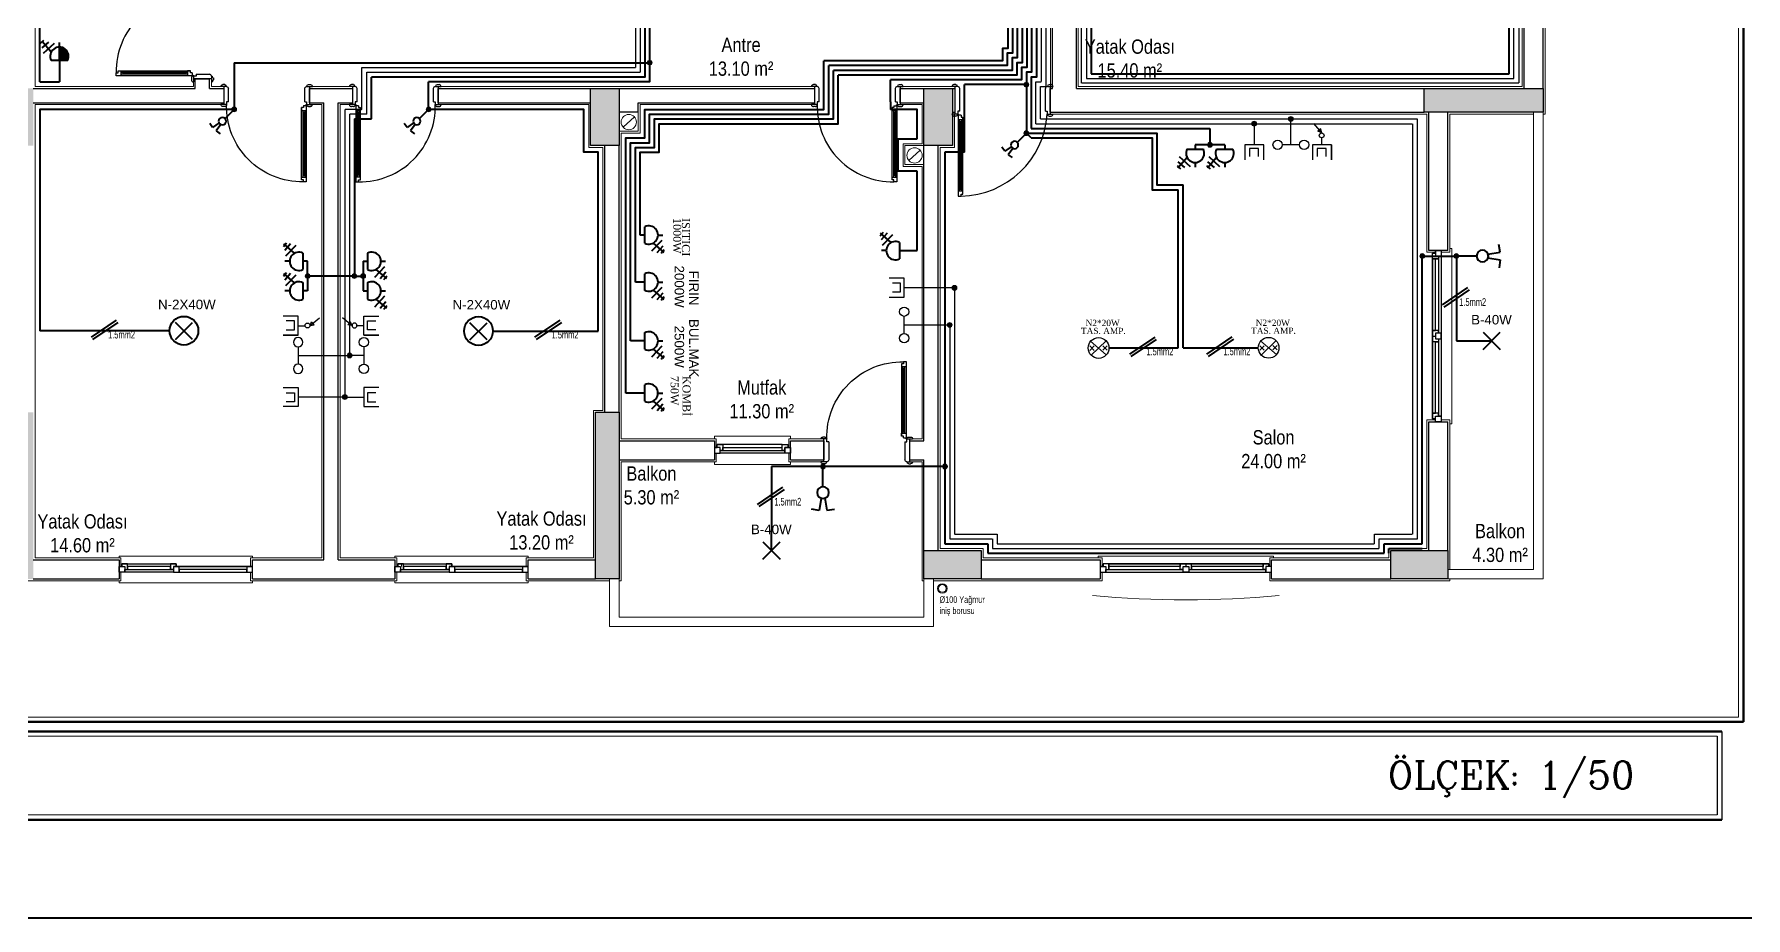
# Model space of a CAD drawing. Header units: metres. Extents: x 134072 to 172200, y 35728 to 38066.
# Drawn here: x 140836 to 142633, y 35728 to 36656 of the extents above; entities that cross this region are included whole.
import ezdxf
from ezdxf.enums import TextEntityAlignment as Align

# ---------------------------------------------------------------- set-up
doc = ezdxf.new("R2010")
doc.units = ezdxf.units.M
doc.linetypes.add('DASHED', pattern=[0.75, 0.5, -0.25])
for name, color, linetype in [('ANA', 10, 'Continuous'), ('den', 156, 'Continuous'), ('duvaR', 52, 'Continuous'), ('kapı', 129, 'Continuous'), ('Kolon', 175, 'Continuous'), ('pencere', 28, 'Continuous'), ('YAZI', 1, 'Continuous'), ('yazı', 7, 'Continuous')]:
    doc.layers.add(name, color=color, linetype=linetype)
for name, color, linetype, lineweight in [('baca', 161, 'Continuous', 20), ('Cizgi 20', 175, 'Continuous', 20), ('ELEKTRİK', 102, 'Continuous', 40), ('m_kuvvetliakım', 1, 'Continuous', 40), ('m_zayıfakım', 2, 'DASHED', 30), ('SEMBOL', 140, 'Continuous', 20), ('sıva', 145, 'Continuous', 5), ('Tarama 13', 221, 'Continuous', 13), ('Yagmur olugu', 201, 'Continuous', 15)]:
    doc.layers.add(name, color=color, linetype=linetype, lineweight=lineweight)
doc.styles.add('omr', font='ARIALN.TTF', dxfattribs={"height": 20})
doc.styles.add('ROMANT', font='arial.ttf', dxfattribs={"width": 0.75})
doc.styles.add('ROMANTUR', font='arial.ttf', dxfattribs={"width": 0.7})
doc.styles.add('TAks_1', font='romanc__.ttf', dxfattribs={"height": 5})
doc.styles.add('YAZI', font='times.ttf', dxfattribs={"height": 10.5})

# ---------------------------------------------------------------- blocks, each defined once
blk = doc.blocks.new('kapi')
at = {"layer": 'kapı'}
for p, q in [((42748.9, 28325.5), (42748.9, 28327.5)), ((42750.9, 28323.5), (42750.9, 28329.6)), ((42774.9, 28326.5), (42750.9, 28326.5)), ((42753.9, 28323.5), (42750.9, 28323.5)), ((42753.9, 28321.5), (42753.9, 28323.5)), ((42753.9, 28321.5), (42772.9, 28321.5)), ((42774.9, 28323.6), (42774.9, 28329.6)), ((42776.9, 28325.5), (42776.9, 28327.5)), ((42669.9, 28240), (42669.9, 28243)), ((42669.9, 28243), (42671.9, 28243)), ((42749.9, 28240), (42669.9, 28240)), ((42671.9, 28245), (42674.9, 28245)), ((42671.9, 28243), (42671.9, 28245)), ((42671.9, 28245), (42747.9, 28245)), ((42674.9, 28245), (42674.9, 28240)), ((42744.9, 28243.5), (42674.9, 28243.5)), ((42744.9, 28241.5), (42674.9, 28241.5)), ((42676.9, 28243.5), (42676.9, 28241.5)), ((42743, 28242.5), (42676.9, 28242.5)), ((42743, 28243.5), (42743, 28241.5)), ((42744.9, 28245), (42744.9, 28240)), ((42747.9, 28245), (42744.9, 28245)), ((42747.9, 28243), (42747.9, 28245)), ((42749.9, 28243), (42747.9, 28243)), ((42748.9, 28237.5), (42748.9, 28235.5)), ((42749.9, 28243), (42749.9, 28240)), ((42753.9, 28239.5), (42750.9, 28239.5)), ((42750.9, 28239.5), (42750.9, 28233.4)), ((42774.9, 28236.5), (42750.9, 28236.5)), ((42753.9, 28241.5), (42772.9, 28241.5)), ((42753.9, 28241.5), (42753.9, 28239.5)), ((42774.9, 28239.4), (42774.9, 28233.4)), ((42776.9, 28237.5), (42776.9, 28235.5))]:
    blk.add_line(p, q, dxfattribs=at)
blk.add_circle((42750.4, 28240), 0.5, dxfattribs=at)
for centre, radius, start, end in [((42748.9, 28244.5), 79, 88.5661, 181.1371), ((42751.1, 28327.5), 2.16, 94.4027, 179.1752), ((42750.9, 28325.5), 2, 180, 269.8869), ((42772.7, 28323.7), 2.19, 274.9061, 358.5815), ((42774.8, 28327.5), 2.16, 0.8274, 85.5947), ((42774.9, 28325.6), 2.01, 270.2023, 356.1969), ((42750.9, 28237.5), 2, 90.1131, 180), ((42751.1, 28235.5), 2.16, 180.8248, 265.5973), ((42772.7, 28239.3), 2.19, 1.4185, 85.0939), ((42774.9, 28237.4), 2.01, 3.8031, 89.7977), ((42774.8, 28235.5), 2.16, 274.4053, 359.1726)]:
    blk.add_arc(centre, radius, start, end, dxfattribs=at)
blk = doc.blocks.new('A$C26BE1022')
at = {"layer": 'kapı'}
for p, q in [((84.7, 100), (84.7, 97)), ((86.7, 100), (84.7, 100)), ((84.7, 100), (84.7, 24)), ((84.7, 97), (89.7, 97)), ((86.2, 27), (86.2, 97)), ((86.2, 95), (88.2, 95)), ((89.7, 102), (86.7, 102)), ((86.7, 102), (86.7, 100)), ((87.2, 29), (87.2, 95)), ((88.2, 27), (88.2, 97)), ((89.7, 22), (89.7, 102)), ((6.1, 21), (0, 21)), ((4.1, 23), (2.1, 23)), ((3.1, 2), (3.1, 21)), ((6.1, 18), (6.1, 21)), ((8.1, 18), (6.1, 18)), ((8.1, 18), (8.1, 4)), ((84.7, 27), (89.7, 27)), ((84.7, 24), (84.7, 27)), ((86.7, 24), (84.7, 24)), ((86.2, 29), (88.2, 29)), ((86.7, 22), (86.7, 24)), ((86.7, 22), (89.7, 22)), ((88.1, 18), (88.1, 4)), ((88.1, 18), (90.1, 18)), ((90.1, 18), (90.1, 21)), ((90.1, 21), (96.3, 21)), ((92.1, 23), (94.1, 23)), ((93.1, 2), (93.1, 21)), ((6, 2), (0, 2)), ((90.3, 2), (96.3, 2)), ((4.1, 0), (2.1, 0)), ((92.1, 0), (94.1, 0))]:
    blk.add_line(p, q, dxfattribs=at)
blk.add_circle((89.7, 21.5), 0.5, dxfattribs=at)
for centre, radius, start, end in [((85.1, 23), 79, 88.8629, 181.4339), ((2.2, 20.8), 2.16, 90.8248, 175.5973), ((4.1, 21), 2, 0.1131, 90), ((92.1, 21), 2, 90, 179.8869), ((94.1, 20.8), 2.16, 4.4027, 89.1752), ((2.2, 2.2), 2.16, 184.4053, 269.1726), ((4, 2), 2.01, 273.8031, 359.7977), ((5.9, 4.2), 2.19, 271.4185, 355.0939), ((90.3, 4.2), 2.19, 184.9061, 268.5815), ((92.3, 2), 2.01, 180.2023, 266.1969), ((94.1, 2.2), 2.16, 270.8274, 355.5947)]:
    blk.add_arc(centre, radius, start, end, dxfattribs=at)
blk = doc.blocks.new('m-telefon')
at = {"layer": 'm_zayıfakım', "color": 2, "linetype": 'Continuous', "ltscale": 100}
blk.add_line((-9, 0), (9, 0), dxfattribs=at)
for centre in [(-13.9, 0), (13.9, 0)]:
    blk.add_circle(centre, 4.9, dxfattribs=at)
blk = doc.blocks.new('m-anten')
at = {"layer": 'm_zayıfakım', "color": 30, "linetype": 'Continuous', "ltscale": 100}
for p, q in [((10, 0), (-10, 0)), ((-10, 0), (-10, -15.6)), ((10, -15.6), (10, 0)), ((-5, -3.7), (-5, -12.4)), ((4.4, -3.7), (-5, -3.7)), ((4.4, -12.4), (4.4, -3.7))]:
    blk.add_line(p, q, dxfattribs=at)
blk = doc.blocks.new('m-tv')
at = {"layer": 'm_zayıfakım', "color": 30, "linetype": 'Continuous', "ltscale": 100}
for p, q in [((-0.2, 12.7), (-8.3, 22.3)), ((10, 0), (-10, 0)), ((-10, 0), (-10, -15.6)), ((-1, 16.7), (-4.1, 14.2)), ((-0.2, 12.7), (-4.1, 14.2)), ((-0.2, 12.7), (-1, 16.7)), ((0, 0), (0, 7.4)), ((10, 0), (10, -15.6)), ((10, -15.6), (10, 0)), ((-5, -3.7), (-5, -12.4)), ((4.4, -3.7), (-5, -3.7)), ((4.4, -12.4), (4.4, -3.7))]:
    blk.add_line(p, q, dxfattribs=at)
blk.add_circle((-0.2, 9.9), 2.55, dxfattribs=at)
blk = doc.blocks.new('m-avize')
at = {"layer": 'm_kuvvetliakım', "color": 1}
for p, q in [((9, -9), (-9, 9)), ((-9, -9), (9, 9))]:
    blk.add_line(p, q, dxfattribs=at)
blk.add_circle((0, 0.3), 15.1, dxfattribs=at)
blk = doc.blocks.new('m-epriz')
at = {"layer": 'm_kuvvetliakım'}
blk.add_hatch(color=256, dxfattribs=at).paths.add_polyline_path([(0, 13.9), (0, 0), (8.7, 0, 0.554639)])
for p, q in [((-19.7, 18), (-16.2, 21)), ((-8.5, 8.7), (-18.2, 19.9)), ((-18.2, 13), (-11.2, 19.1)), ((-16.7, 7.4), (-5.3, 18.1)), ((0, 13.9), (0, 18.8)), ((8.7, 0), (-8.7, 0)), ((0, 0), (0, 13.9))]:
    blk.add_line(p, q, dxfattribs=at)
blk.add_arc((0, 4.2), 9.63, 333.9421, 206.0579, dxfattribs=at)
blk = doc.blocks.new('m-priz')
at = {"layer": 'm_kuvvetliakım'}
for p, q in [((0, 13.9), (0, 18.8)), ((16.7, 7.4), (5.3, 18.1)), ((8.5, 8.7), (18.2, 19.9)), ((18.2, 13), (11.2, 19.1)), ((19, 17.1), (15.3, 20.4)), ((8.7, 0), (-8.7, 0))]:
    blk.add_line(p, q, dxfattribs=at)
blk.add_arc((0, 4.2), 9.63, 333.9421, 206.0579, dxfattribs=at)
blk = doc.blocks.new('m-komutatör')
at = {"layer": 'm_kuvvetliakım', "color": 6}
for p, q in [((-24.8, 4), (-23.5, 12.1)), ((-12, 2), (-24.8, 4)), ((-12, -1.9), (-24.9, -4.1)), ((-24.9, -4.1), (-23.6, -12.2))]:
    blk.add_line(p, q, dxfattribs=at)
blk.add_circle((-6.2, 0), 6.17, dxfattribs=at)
blk = doc.blocks.new('m-J1')
at = {"layer": 'm_kuvvetliakım'}
for p, q in [((-9, -9), (9, 9)), ((-9, 9), (9, -9))]:
    blk.add_line(p, q, dxfattribs=at)

msp = doc.modelspace()

# ---------------------------------------------------------------- hatches: boundary and pattern name
at = {"layer": 'SEMBOL'}
for points in [[(141484.2, 36627.2, 1), (141479.7, 36624.9, 1)], [(141874.9, 36603.1, -1), (141880, 36603.1, -1)], [(141043.3, 36577.1, 1), (141048.4, 36577.1, 1)], [(141247.4, 36577.1, 1), (141252.5, 36577.1, 1)], [(142114.2, 36562.1, 1), (142119.3, 36562.1, 1)], [(142152.6, 36567.1, 1), (142157.7, 36567.1, 1)], [(141874.9, 36552.1, -1), (141880, 36552.1, -1)], [(142070.2, 36542.5, 1), (142070.2, 36537.4, 1)], [(142290.6, 36423.1, -1), (142295.7, 36423.1, -1)], [(142326.4, 36423.1, -1), (142331.5, 36423.1, -1)], [(141120.4, 36402.1, 1), (141125.5, 36402.1, 1)], [(141169.4, 36402.1, 1), (141174.5, 36402.1, 1)], [(141178.8, 36402.1, 1), (141183.9, 36402.1, 1)], [(141799.4, 36389.8, 1), (141804.5, 36389.8, 1)], [(141794.4, 36350.8, 1), (141799.5, 36350.8, 1)], [(141164.4, 36318.7, 1), (141169.5, 36318.7, 1)], [(141159.4, 36275.1, 1), (141164.5, 36275.1, 1)], [(141661.4, 36202.2, -1), (141666.5, 36202.2, -1)], [(141789.4, 36202.1, -1), (141794.5, 36202.1, -1)]]:
    msp.add_hatch(color=1, dxfattribs=at).paths.add_polyline_path(points)
at = {"layer": 'Tarama 13'}
h = msp.add_hatch(dxfattribs=at)
h.set_pattern_fill('ANSI33,_O', color=256, scale=2)
h.set_pattern_definition([(45, (114691.315, 22063.553), (-8.980256, 8.980256), []), (45, (114700.295, 22063.553), (-8.980256, 8.980256), [6.35, -3.175])])
h.paths.add_polyline_path([(140035, 37659.1), (140005, 37659.1), (140005, 37599.1), (140035, 37599.1)])
h.paths.add_polyline_path([(140490, 37659.1), (140460, 37659.1), (140460, 37599.1), (140490, 37599.1)])
h.paths.add_polyline_path([(140835, 37784.1), (140810, 37784.1), (140810, 37609.1), (140835, 37609.1)])
h.paths.add_polyline_path([(141450, 37784.1), (141425, 37784.1), (141425, 37609.1), (141450, 37609.1)])
h.paths.add_polyline_path([(141450, 37329.1), (141420, 37329.1), (141420, 37269.1), (141450, 37269.1)])
h.paths.add_polyline_path([(141450, 37084.1), (141425, 37084.1), (141425, 37009.1), (141450, 37009.1)])
h.paths.add_polyline_path([(140835, 37084.1), (140810, 37084.1), (140810, 37009.1), (140835, 37009.1)])
h.paths.add_polyline_path([(140835, 37294.1), (140605, 37294.1), (140605, 37269.1), (140835, 37269.1)])
h.paths.add_polyline_path([(140490, 37084.1), (140315, 37084.1), (140315, 37059.1), (140490, 37059.1)])
h.paths.add_polyline_path([(140035, 37119.1), (140005, 37119.1), (140005, 37059.1), (140035, 37059.1)])
h.paths.add_polyline_path([(140835, 36859.1), (140810, 36859.1), (140810, 36784.1), (140835, 36784.1)])
h.paths.add_polyline_path([(140835, 36599.1), (140805, 36599.1), (140805, 36539.1), (140835, 36539.1)])
h.paths.add_polyline_path([(140835, 36259.1), (140810, 36259.1), (140810, 36084.1), (140835, 36084.1)])
h.paths.add_polyline_path([(140365, 36214.1), (140305, 36214.1), (140305, 36184.1), (140365, 36184.1)])
h.paths.add_polyline_path([(140035, 36244.1), (140005, 36244.1), (140005, 36184.1), (140035, 36184.1)])
h.paths.add_polyline_path([(140035, 36634.1), (140005, 36634.1), (140005, 36574.1), (140035, 36574.1)])
h.paths.add_polyline_path([(140365, 36599.1), (140305, 36599.1), (140305, 36569.1), (140365, 36569.1)])
h.paths.add_polyline_path([(141450, 36599.1), (141420, 36599.1), (141420, 36539.1), (141450, 36539.1)])
h.paths.add_polyline_path([(141450, 36259.1), (141425, 36259.1), (141425, 36084.1), (141450, 36084.1)])
h.paths.add_polyline_path([(141830, 36114.1), (141770, 36114.1), (141770, 36084.1), (141830, 36084.1)])
h.paths.add_polyline_path([(141800, 36599.1), (141770, 36599.1), (141770, 36539.1), (141800, 36539.1)])
h.paths.add_polyline_path([(141930, 36809.1), (141755, 36809.1), (141755, 36784.1), (141930, 36784.1)])
h.paths.add_polyline_path([(141450, 36859.1), (141425, 36859.1), (141425, 36784.1), (141450, 36784.1)])
h.paths.add_polyline_path([(142320, 36114.1), (142260, 36114.1), (142260, 36084.1), (142320, 36084.1)])
h.paths.add_polyline_path([(142420, 36599.1), (142295, 36599.1), (142295, 36574.1), (142420, 36574.1)])
h.paths.add_polyline_path([(142420, 36964.1), (142390, 36964.1), (142390, 36904.1), (142420, 36904.1)])
h.paths.add_polyline_path([(142420, 37294.1), (142295, 37294.1), (142295, 37269.1), (142420, 37269.1)])
h.paths.add_polyline_path([(141800, 37329.1), (141770, 37329.1), (141770, 37269.1), (141800, 37269.1)])
h.paths.add_polyline_path([(141930, 37084.1), (141755, 37084.1), (141755, 37059.1), (141930, 37059.1)])
h.paths.add_polyline_path([(142320, 37784.1), (142260, 37784.1), (142260, 37754.1), (142320, 37754.1)])
h.paths.add_polyline_path([(141830, 37784.1), (141770, 37784.1), (141770, 37754.1), (141830, 37754.1)])

# ---------------------------------------------------------------- linework, layer by layer
at = {"lineweight": 20}
for p, q in [((142625.2, 37976.4, 127785.9), (142625.2, 35938.9, 127785.9)), ((139766.6, 35938.9, 127785.9), (142625.2, 35938.9, 127785.9)), ((139789.1, 35918.9, 127785.9), (142602.7, 35918.9, 127785.9)), ((139789.1, 35836.3, 127785.9), (142602.7, 35836.3, 127785.9))]:
    msp.add_line(p, q, dxfattribs=at)
at = {"lineweight": 50}
for p, q in [((142630.2, 37981.4, 127785.9), (142630.2, 35933.9, 127785.9)), ((139761.6, 35933.9, 127785.9), (142630.2, 35933.9, 127785.9)), ((139784.1, 35923.9, 127785.9), (142607.7, 35923.9, 127785.9)), ((139784.1, 35831.3, 127785.9), (142607.7, 35831.3, 127785.9))]:
    msp.add_line(p, q, dxfattribs=at)
for p, q in [((142602.7, 35918.9, 127785.9), (142602.7, 35836.3, 127785.9)), ((142607.7, 35923.9, 127785.9), (142607.7, 35831.3, 127785.9))]:
    msp.add_line(p, q)
at = {"layer": 'ANA'}
for p, q in [((141948.5, 36328.7), (141944, 36324.1)), ((141944, 36328.7), (141948.5, 36324.1)), ((141957.7, 36329), (141962.3, 36324.4)), ((141962.3, 36329), (141957.7, 36324.4)), ((142127.1, 36328.9), (142122.5, 36324.2)), ((142122.5, 36328.9), (142127.1, 36324.2)), ((142136.2, 36329.1), (142140.8, 36324.5)), ((142140.8, 36329.1), (142136.2, 36324.5))]:
    msp.add_line(p, q, dxfattribs=at)
for centre in [(141953.3, 36326.6), (142131.8, 36326.8)]:
    msp.add_circle(centre, 10.9, dxfattribs=at)
at = {"layer": 'baca'}
for p, q in [((141466, 36569.2), (141454.2, 36558.4)), ((141766, 36534.2), (141754.2, 36523.4))]:
    msp.add_line(p, q, dxfattribs=at)
at = {"layer": 'baca', "linetype": 'ByBlock'}
for p, q in [((141470, 36574.1), (141470, 36554.1)), ((141470, 36554.1), (141450, 36554.1)), ((141750, 36519.1), (141750, 36539.1)), ((141750, 36539.1), (141770, 36539.1)), ((141770, 36519.1), (141750, 36519.1))]:
    msp.add_line(p, q, dxfattribs=at)
at = {"layer": 'baca'}
for centre in [(141460.1, 36563.8), (141760.1, 36528.8)]:
    msp.add_circle(centre, 8, dxfattribs=at)
at = {"layer": 'Cizgi 20'}
for points in [[(142320, 36084.1), (142420, 36084.1), (142420, 36574.1)], [(142320, 36094.1), (142410, 36094.1), (142410, 36574.1)], [(141440, 36084.1), (141440, 36034.1), (141780, 36034.1), (141780, 36084.1)], [(141450, 36084.1), (141450, 36044.1), (141770, 36044.1), (141770, 36084.1)]]:
    msp.add_lwpolyline(points, dxfattribs=at)
at = {"layer": 'den', "lineweight": 5}
for points in [[(142322, 36247.1), (142324, 36247.1), (142324, 36431.1), (142322, 36431.1)], [(141630, 36231.1), (141630, 36234.1), (141550, 36234.1), (141550, 36231.1)], [(141550, 36207.1), (141550, 36204.1), (141630, 36204.1), (141630, 36207.1)], [(140925, 36106.1), (140925, 36108.1), (141065, 36108.1), (141065, 36106.1)], [(141214.5, 36106.1), (141214.5, 36108.1), (141354.5, 36108.1), (141354.5, 36106.1)], [(142137, 36106.1), (142137, 36108.1), (141953, 36108.1), (141953, 36106.1)], [(140925, 36082.1), (140925, 36080.1), (141065, 36080.1), (141065, 36082.1)], [(141214.5, 36082.1), (141214.5, 36080.1), (141354.5, 36080.1), (141354.5, 36082.1)]]:
    msp.add_lwpolyline(points, dxfattribs=at)
msp.add_arc((142045, 37140.8), 1078.7, 264.7877, 275.2123, dxfattribs=at)
at = {"layer": 'duvaR'}
for p, q in [((141905, 36599.1), (141905, 36784.1)), ((141930, 36599.1), (141930, 36784.1)), ((142400, 36599.1), (142400, 36696.6)), ((142420, 36599.1), (142420, 36696.6)), ((141005, 36599.1), (141005, 36609.1)), ((141005, 36609.1), (141020, 36609.1)), ((141020, 36599.1), (141020, 36609.1)), ((140835, 36599.1), (141005, 36599.1)), ((140835, 36584.1), (141020, 36584.1)), ((141020, 36599.1), (141035, 36599.1)), ((141020, 36584.1), (141035, 36584.1)), ((141035, 36599.1), (141035, 36584.1)), ((141125, 36599.1), (141170, 36599.1)), ((141125, 36584.1), (141125, 36599.1)), ((141125, 36584.1), (141140, 36584.1)), ((141140, 36104.1), (141140, 36584.1)), ((141155, 36104.1), (141155, 36584.1)), ((141155, 36584.1), (141170, 36584.1)), ((141170, 36599.1), (141170, 36584.1)), ((141260, 36599.1), (141420, 36599.1)), ((141260, 36584.1), (141260, 36599.1)), ((141260, 36584.1), (141420, 36584.1)), ((141450, 36599.1), (141655, 36599.1)), ((141470, 36584.1), (141655, 36584.1)), ((141655, 36599.1), (141655, 36584.1)), ((141745, 36599.1), (141770, 36599.1)), ((141745, 36584.1), (141745, 36599.1)), ((141745, 36584.1), (141770, 36584.1)), ((141800, 36599.1), (141802.5, 36599.1)), ((141802.5, 36599.1), (141802.5, 36574.1)), ((141902.5, 36599.1), (141905, 36599.1)), ((141902.5, 36574.1), (141902.5, 36599.1)), ((141930, 36599.1), (142295, 36599.1)), ((141800, 36574.1), (141802.5, 36574.1)), ((141902.5, 36574.1), (141930, 36574.1)), ((141930, 36574.1), (142295, 36574.1)), ((142300, 36429.1), (142300, 36574.1)), ((142320, 36429.1), (142320, 36574.1)), ((141435, 36259.1), (141435, 36539.1)), ((141450, 36259.1), (141450, 36539.1)), ((141770, 36229.1), (141770, 36539.1)), ((141785, 36114.1), (141785, 36539.1)), ((142320, 36429.1), (142300, 36429.1)), ((142300, 36114.1), (142300, 36249.1)), ((142300, 36249.1), (142320, 36249.1)), ((142320, 36114.1), (142320, 36249.1)), ((141450, 36229.1), (141550, 36229.1)), ((141550, 36229.1), (141550, 36209.1)), ((141630, 36229.1), (141665, 36229.1)), ((141630, 36209.1), (141630, 36229.1)), ((141665, 36229.1), (141665, 36209.1)), ((141755, 36229.1), (141770, 36229.1)), ((141755, 36209.1), (141755, 36229.1)), ((141450, 36209.1), (141550, 36209.1)), ((141630, 36209.1), (141665, 36209.1)), ((141755, 36209.1), (141770, 36209.1)), ((141770, 36114.1), (141770, 36209.1)), ((140835, 36104.1), (140925, 36104.1)), ((140925, 36104.1), (140925, 36084.1)), ((141065, 36104.1), (141140, 36104.1)), ((141065, 36084.1), (141065, 36104.1)), ((141155, 36104.1), (141214.5, 36104.1)), ((141214.5, 36104.1), (141214.5, 36084.1)), ((141354.5, 36104.1), (141425, 36104.1)), ((141354.5, 36084.1), (141354.5, 36104.1)), ((141830, 36104.1), (141955, 36104.1)), ((141955, 36104.1), (141955, 36084.1)), ((142135, 36104.1), (142260, 36104.1)), ((142135, 36084.1), (142135, 36104.1)), ((140835, 36084.1), (140925, 36084.1)), ((141065, 36084.1), (141155, 36084.1)), ((141155, 36084.1), (141214.5, 36084.1)), ((141354.5, 36084.1), (141425, 36084.1)), ((141830, 36084.1), (141955, 36084.1)), ((142135, 36084.1), (142260, 36084.1))]:
    msp.add_line(p, q, dxfattribs=at)
for points in [[(141470, 36574.1), (141470, 36584.1)], [(141470, 36574.1), (141450, 36574.1)]]:
    msp.add_lwpolyline(points, dxfattribs=at)
at = {"layer": 'ELEKTRİK'}
msp.add_line((134072.3, 35728.3, 127785.9), (172199.8, 35728.3, 127785.9), dxfattribs=at)
at = {"layer": 'kapı'}
for p, q in [((140922, 36612.5), (140922, 36615.5)), ((140922, 36615.5), (140924, 36615.5)), ((141001.9, 36612.5), (140922, 36612.5)), ((140924, 36617.5), (140927, 36617.5)), ((140924, 36615.5), (140924, 36617.5)), ((140924, 36617.5), (140999.9, 36617.5)), ((140927, 36617.5), (140927, 36612.5)), ((140996.9, 36616), (140927, 36616)), ((140996.9, 36614), (140927, 36614)), ((140929, 36616), (140929, 36614)), ((140995, 36615), (140929, 36615)), ((140995, 36616), (140995, 36614)), ((140996.9, 36617.5), (140996.9, 36612.5)), ((140999.9, 36617.5), (140996.9, 36617.5)), ((140999.9, 36615.5), (140999.9, 36617.5)), ((141001.9, 36615.5), (140999.9, 36615.5)), ((141001, 36610.1), (141001, 36608.1)), ((141001.9, 36615.5), (141001.9, 36612.5)), ((141006, 36612.1), (141003, 36612.1)), ((141003, 36612.1), (141003, 36605.9)), ((141022, 36609.1), (141003, 36609.1)), ((141006, 36614.1), (141020, 36614.1)), ((141006, 36614.1), (141006, 36612.1)), ((141022, 36611.9), (141022, 36605.9)), ((141024, 36610.1), (141024, 36608.1)), ((141172.8, 36601.1), (141166.8, 36601.1)), ((141171, 36603.1), (141169, 36603.1)), ((141170, 36601.1), (141170, 36582.1)), ((141257.1, 36601.1), (141263.1, 36601.1)), ((141259, 36603.1), (141261, 36603.1)), ((141260, 36601.1), (141260, 36582.1)), ((141657.8, 36601.1), (141651.8, 36601.1)), ((141656, 36603.1), (141654, 36603.1)), ((141655, 36601.1), (141655, 36582.1)), ((141742.1, 36601.1), (141748.1, 36601.1)), ((141744, 36603.1), (141746, 36603.1)), ((141745, 36601.1), (141745, 36582.1)), ((141805.3, 36601.1), (141799.3, 36601.1)), ((141803.5, 36603.1), (141801.5, 36603.1)), ((141802.5, 36601.1), (141802.5, 36572.1)), ((141899.6, 36601.1), (141905.6, 36601.1)), ((141901.5, 36603.1), (141903.5, 36603.1)), ((141902.5, 36601.1), (141902.5, 36572.1)), ((141173, 36582.1), (141166.8, 36582.1)), ((141173, 36585.1), (141173, 36582.1)), ((141175, 36585.1), (141173, 36585.1)), ((141175, 36585.1), (141175, 36599.1)), ((141255, 36585.1), (141255, 36599.1)), ((141255, 36585.1), (141257, 36585.1)), ((141257, 36585.1), (141257, 36582.1)), ((141257, 36582.1), (141263.1, 36582.1)), ((141658, 36582.1), (141651.8, 36582.1)), ((141658, 36585.1), (141658, 36582.1)), ((141660, 36585.1), (141658, 36585.1)), ((141660, 36585.1), (141660, 36599.1)), ((141740, 36585.1), (141740, 36599.1)), ((141740, 36585.1), (141742, 36585.1)), ((141742, 36585.1), (141742, 36582.1)), ((141742, 36582.1), (141748.1, 36582.1)), ((141807.5, 36575.1), (141807.5, 36599.1)), ((141897.5, 36575.1), (141897.5, 36599.1)), ((141171, 36580.1), (141169, 36580.1)), ((141176.4, 36581), (141173.4, 36581)), ((141173.4, 36581), (141173.4, 36501.1)), ((141178.4, 36576), (141173.4, 36576)), ((141174.9, 36576), (141174.9, 36506.1)), ((141176.9, 36574.1), (141174.9, 36574.1)), ((141175.9, 36574.1), (141175.9, 36508.1)), ((141176.4, 36581), (141176.4, 36579)), ((141176.4, 36579), (141178.4, 36579)), ((141176.9, 36576), (141176.9, 36506.1)), ((141178.4, 36579), (141178.4, 36576)), ((141178.4, 36503.1), (141178.4, 36579)), ((141259, 36580.1), (141261, 36580.1)), ((141656, 36580.1), (141654, 36580.1)), ((141736.5, 36579), (141736.5, 36576)), ((141738.5, 36579), (141736.5, 36579)), ((141736.5, 36503.1), (141736.5, 36579)), ((141736.5, 36576), (141741.5, 36576)), ((141738, 36576), (141738, 36506.1)), ((141738, 36574.1), (141740, 36574.1)), ((141738.5, 36581), (141741.5, 36581)), ((141738.5, 36581), (141738.5, 36579)), ((141739, 36574.1), (141739, 36508.1)), ((141740, 36576), (141740, 36506.1)), ((141741.5, 36581), (141741.5, 36501.1)), ((141744, 36580.1), (141746, 36580.1)), ((141805.5, 36572.1), (141799.3, 36572.1)), ((141803.5, 36570.1), (141801.5, 36570.1)), ((141805.5, 36575.1), (141805.5, 36572.1)), ((141807.5, 36575.1), (141805.5, 36575.1)), ((141808.9, 36571), (141805.9, 36571)), ((141805.9, 36571), (141805.9, 36486.1)), ((141810.9, 36566), (141805.9, 36566)), ((141807.4, 36566), (141807.4, 36491.1)), ((141809.4, 36564.1), (141807.4, 36564.1)), ((141808.4, 36564.1), (141808.4, 36493.1)), ((141808.9, 36571), (141808.9, 36569)), ((141808.9, 36569), (141810.9, 36569)), ((141809.4, 36566), (141809.4, 36491.1)), ((141810.9, 36569), (141810.9, 36566)), ((141810.9, 36488.1), (141810.9, 36569)), ((141897.5, 36575.1), (141899.5, 36575.1)), ((141899.5, 36575.1), (141899.5, 36572.1)), ((141899.5, 36572.1), (141905.6, 36572.1)), ((141901.5, 36570.1), (141903.5, 36570.1)), ((141178.4, 36506.1), (141173.4, 36506.1)), ((141173.4, 36501.1), (141176.4, 36501.1)), ((141176.9, 36508.1), (141174.9, 36508.1)), ((141176.4, 36501.1), (141176.4, 36503.1)), ((141176.4, 36503.1), (141178.4, 36503.1)), ((141178.4, 36503.1), (141178.4, 36506.1)), ((141736.5, 36506.1), (141741.5, 36506.1)), ((141736.5, 36503.1), (141736.5, 36506.1)), ((141738.5, 36503.1), (141736.5, 36503.1)), ((141738, 36508.1), (141740, 36508.1)), ((141738.5, 36501.1), (141738.5, 36503.1)), ((141741.5, 36501.1), (141738.5, 36501.1)), ((141809.4, 36493.1), (141807.4, 36493.1)), ((141810.9, 36491.1), (141805.9, 36491.1)), ((141805.9, 36486.1), (141808.9, 36486.1)), ((141808.9, 36486.1), (141808.9, 36488.1)), ((141808.9, 36488.1), (141810.9, 36488.1)), ((141810.9, 36488.1), (141810.9, 36491.1))]:
    msp.add_line(p, q, dxfattribs=at)
for centre in [(141002.4, 36612.5), (141173.4, 36581.5), (141741.5, 36581.5), (141805.9, 36571.5)]:
    msp.add_circle(centre, 0.5, dxfattribs=at)
for centre, radius, start, end in [((141001, 36617.1), 79, 88.5661, 181.1371), ((141003, 36610.1), 2, 90.1131, 180), ((141003.1, 36608.1), 2.16, 180.8248, 265.5973), ((141019.8, 36611.9), 2.19, 1.4185, 85.0939), ((141021.9, 36609.9), 2.01, 3.8031, 89.7977), ((141021.8, 36608.1), 2.16, 274.4053, 359.1726), ((141169, 36600.9), 2.16, 90.8274, 175.5947), ((141170.8, 36601), 2.01, 0.2023, 86.1969), ((141172.8, 36598.9), 2.19, 4.9061, 88.5815), ((141257.1, 36598.9), 2.19, 91.4185, 175.0939), ((141259.1, 36601), 2.01, 93.8031, 179.7977), ((141260.9, 36600.9), 2.16, 4.4053, 89.1726), ((141654, 36600.9), 2.16, 90.8274, 175.5947), ((141655.8, 36601), 2.01, 0.2023, 86.1969), ((141657.8, 36598.9), 2.19, 4.9061, 88.5815), ((141742.1, 36598.9), 2.19, 91.4185, 175.0939), ((141744.1, 36601), 2.01, 93.8031, 179.7977), ((141745.9, 36600.9), 2.16, 4.4053, 89.1726), ((141801.5, 36600.9), 2.16, 90.8274, 175.5947), ((141803.3, 36601), 2.01, 0.2023, 86.1969), ((141805.3, 36598.9), 2.19, 4.9061, 88.5815), ((141899.6, 36598.9), 2.19, 91.4185, 175.0939), ((141901.6, 36601), 2.01, 93.8031, 179.7977), ((141903.4, 36600.9), 2.16, 4.4053, 89.1726), ((141169, 36582.2), 2.16, 184.4027, 269.1752), ((141171, 36582.1), 2, 270, 359.8869), ((141178, 36580.1), 79, 268.8629, 1.4339), ((141259, 36582.1), 2, 180.1131, 270), ((141260.9, 36582.2), 2.16, 270.8248, 355.5973), ((141654, 36582.2), 2.16, 184.4027, 269.1752), ((141656, 36582.1), 2, 270, 359.8869), ((141736.9, 36580.1), 79, 178.5661, 271.1371), ((141744, 36582.1), 2, 180.1131, 270), ((141745.9, 36582.2), 2.16, 270.8248, 355.5973), ((141801.5, 36572.2), 2.16, 184.4027, 269.1752), ((141803.5, 36572.1), 2, 270, 359.8869), ((141807.6, 36578.1), 92, 270.8053, 356.2212), ((141901.5, 36572.1), 2, 180.1131, 270), ((141903.4, 36572.2), 2.16, 270.8248, 355.5973)]:
    msp.add_arc(centre, radius, start, end, dxfattribs=at)
at = {"layer": 'Kolon'}
for p, q in [((141420, 36539.1), (141420, 36599.1)), ((141420, 36599.1), (141450, 36599.1)), ((141450, 36599.1), (141450, 36539.1)), ((141770, 36599.1), (141800, 36599.1)), ((141770, 36539.1), (141770, 36599.1)), ((141800, 36599.1), (141800, 36539.1)), ((142295, 36574.1), (142295, 36599.1)), ((142295, 36599.1), (142420, 36599.1)), ((142420, 36599.1), (142420, 36574.1)), ((142420, 36574.1), (142295, 36574.1)), ((141450, 36539.1), (141420, 36539.1)), ((141800, 36539.1), (141770, 36539.1)), ((141425, 36084.1), (141425, 36259.1)), ((141425, 36259.1), (141450, 36259.1)), ((141450, 36259.1), (141450, 36084.1)), ((141770, 36084.1), (141770, 36114.1)), ((141770, 36114.1), (141830, 36114.1)), ((141830, 36114.1), (141830, 36084.1)), ((142260, 36084.1), (142260, 36114.1)), ((142260, 36114.1), (142320, 36114.1)), ((142320, 36114.1), (142320, 36084.1)), ((141450, 36084.1), (141425, 36084.1)), ((141830, 36084.1), (141770, 36084.1)), ((142320, 36084.1), (142260, 36084.1))]:
    msp.add_line(p, q, dxfattribs=at)
at = {"layer": 'm_kuvvetliakım'}
for p, q in [((141945.5, 36912.5), (141945.5, 36614.6)), ((142384.4, 36614.6), (142384.4, 36887.1)), ((140862.4, 36628.6), (140862.4, 36606.1)), ((140842, 36606.1), (140862.4, 36606.1)), ((141190, 36567.1), (141190, 36611.1)), ((141735, 36585.1), (141735, 36608.1)), ((141945.5, 36614.6), (142384.4, 36614.6)), ((141735, 36585.1), (141735, 36577.1)), ((141172, 36567.1), (141190, 36567.1)), ((141882.5, 36557.1), (142070.2, 36557.1)), ((142070.2, 36557.1), (142070.2, 36539.9)), ((142085.7, 36539.9), (142054.7, 36539.9)), ((142054.7, 36539.9), (142054.7, 36535.2)), ((142085.7, 36539.9), (142085.7, 36535.2)), ((141477, 36445.2), (141472, 36445.2)), ((141744.2, 36428.8), (141763, 36428.8)), ((141123, 36417.6), (141118, 36417.6)), ((141123, 36402.1), (141123, 36417.6)), ((141181.3, 36417.6), (141181.3, 36386.5)), ((141181.3, 36417.6), (141186, 36417.6)), ((141123, 36386.5), (141118, 36386.5)), ((141138, 36402.1), (141123, 36402.1)), ((141123, 36402.1), (141123, 36386.5)), ((141172, 36402.1), (141138, 36402.1)), ((141172, 36402.1), (141181.3, 36402.1)), ((141181.3, 36386.5), (141186, 36386.5)), ((141477, 36395.8), (141467, 36395.8)), ((141477, 36334), (141462, 36334)), ((141476.9, 36279.3), (141457, 36279.3))]:
    msp.add_line(p, q, dxfattribs=at)
at = {"layer": 'm_kuvvetliakım', "color": 5}
for p, q in [((141045.9, 36626.1), (141045.9, 36577.1)), ((141250, 36577.1), (141250, 36606.1)), ((141812.5, 36532.1), (141812.5, 36603.1)), ((141877.5, 36603.1), (141812.5, 36603.1)), ((141020, 36577.1), (140842, 36577.1)), ((141045.9, 36577.1), (141020, 36577.1)), ((141877.5, 36552.1), (141882.5, 36552.1)), ((141882.5, 36547.1), (141877.5, 36552.1)), ((141812.5, 36532.1), (141792, 36532.1)), ((141792, 36532.1), (141792, 36121.1)), ((142037, 36326.7), (142037, 36492.8)), ((142042, 36326.7), (142042, 36497.8)), ((142293, 36121.1), (142293, 36425.6)), ((142293.1, 36423.1), (142328.9, 36423.1)), ((142328.9, 36423.1), (142328.9, 36334.1)), ((142340.5, 36390), (142314, 36372)), ((142342.2, 36387.6), (142315.7, 36369.6)), ((140922.1, 36355.8), (140895.6, 36337.9)), ((140923.8, 36353.4), (140897.3, 36335.4)), ((141387.7, 36355.8), (141361.2, 36337.9)), ((141389.4, 36353.4), (141362.9, 36335.4)), ((140978, 36344.7), (140842, 36344.7)), ((141317.4, 36344.4), (141428, 36344.4)), ((142012.2, 36338.1), (141985.6, 36320.1)), ((142013.9, 36335.6), (141987.3, 36317.6)), ((142093.1, 36338.2), (142066.5, 36320.2)), ((142094.8, 36335.7), (142068.2, 36317.7)), ((142328.9, 36334.1), (142366, 36334.1)), ((141964.1, 36326.6), (142037, 36326.7)), ((142042, 36326.7), (142120.9, 36326.8)), ((141664, 36202.2), (141610, 36202.2)), ((141610, 36202.2), (141610, 36135.7)), ((141792, 36202.1), (141661.4, 36202.1)), ((141621.6, 36180.4), (141595, 36162.4)), ((141623.2, 36177.9), (141596.7, 36160)), ((141792, 36121.1), (141837, 36121.1)), ((141837, 36121.1), (141837, 36111.1)), ((142253, 36111.1), (142253, 36121.1)), ((142253, 36121.1), (142293, 36121.1)), ((142258, 36111.1), (142258, 36116.1)), ((142258, 36116.1), (142293, 36116.1)), ((141837, 36111.1), (142253, 36111.1))]:
    msp.add_line(p, q, dxfattribs=at)
at = {"layer": 'm_kuvvetliakım', "color": 6}
for p, q in [((141036.3, 36567.5), (141045.9, 36577.1)), ((141240.4, 36567.5), (141250, 36577.1)), ((141867.9, 36542.5), (141877.5, 36552.1)), ((142350.1, 36423.1), (142328.9, 36423.1)), ((141664, 36181), (141664, 36202.2))]:
    msp.add_line(p, q, dxfattribs=at)
at = {"layer": 'm_kuvvetliakım', "color": 4}
msp.add_line((141610, 36113.9), (141610, 36135.7), dxfattribs=at)
at = {"layer": 'm_kuvvetliakım'}
for points in [[(140842, 36606.1), (140842, 36674.1), (140842, 36784.1), (140842, 36827.1), (141118, 36827.1), (141118, 36797.1), (141183, 36797.1), (141202, 36797.1), (141202, 36827.1), (141418, 36827.1), (141418, 36777.1), (141428, 36777.1), (141428, 36733.1), (141410, 36733.1), (141410, 36700.1)], [(141619.7, 36747.8), (141619.7, 36717.8), (141858, 36717.8), (141858, 36641.1), (141852.5, 36641.1), (141852.5, 36628.1), (141665, 36628.1)], [(141624.7, 36747.8), (141624.7, 36722.8), (141863, 36722.8), (141863, 36636.1), (141857.5, 36636.1), (141857.5, 36623.1), (141670, 36623.1)], [(141629.7, 36747.8), (141629.7, 36727.8), (141868, 36727.8), (141868, 36631.1), (141862.5, 36631.1), (141862.5, 36618.1), (141675, 36618.1)], [(141634.7, 36747.8), (141634.7, 36732.8), (141873, 36732.8), (141873, 36626.1), (141867.5, 36626.1), (141867.5, 36613.1), (141680, 36613.1)], [(141639.7, 36747.8), (141639.7, 36737.8), (141878, 36737.8), (141878, 36621.1), (141872.5, 36621.1), (141872.5, 36608.1), (141735, 36608.1)], [(141649.7, 36747.8), (141888, 36747.8), (141888, 36611.1), (141882.5, 36611.1), (141882.5, 36557.1)], [(141585.7, 36742.9), (141585.7, 36737.9), (141555, 36737.9), (141555, 36727.9), (141477, 36727.9), (141477, 36611.1), (141450, 36611.1), (141420, 36611.1), (141190, 36611.1)], [(141457, 36279.3), (141457, 36539.1), (141457, 36547.1), (141477, 36547.1), (141477, 36577.1), (141665, 36577.1), (141665, 36628.1)], [(141462, 36334), (141462, 36539.1), (141462, 36542.1), (141482, 36542.1), (141482, 36572.1), (141670, 36572.1), (141670, 36623.1)], [(141467, 36395.8), (141467, 36537.1), (141487, 36537.1), (141487, 36567.1), (141675, 36567.1), (141675, 36618.1)], [(141472, 36445.2), (141472, 36532.1), (141492, 36532.1), (141492, 36562.1), (141680, 36562.1), (141680, 36613.1)], [(141172, 36567.1), (141172, 36402.1)], [(141763, 36546.1), (141763, 36577.1), (141735, 36577.1)], [(141763, 36512.1), (141743, 36512.1), (141743, 36546.1), (141763, 36546.1)], [(141763, 36428.8), (141763, 36512.1)], [(141231.5, 36097.1), (141231.5, 36097.1)]]:
    msp.add_lwpolyline(points, dxfattribs=at)
at = {"layer": 'm_kuvvetliakım', "color": 5}
for points in [[(141644.7, 36747.8), (141644.7, 36742.8), (141883, 36742.8), (141883, 36616.1), (141877.5, 36616.1), (141877.5, 36552.1)], [(141590.7, 36742.9), (141590.7, 36732.9), (141560, 36732.9), (141560, 36722.9), (141482, 36722.9), (141482, 36606.1), (141450, 36606.1), (141420, 36606.1), (141250, 36606.1)], [(141045.9, 36626.1), (141420, 36626.1), (141450, 36626.1), (141482, 36626.1)], [(141037, 36577.1), (141020, 36577.1), (140842, 36577.1), (140842, 36539.1), (140842, 36459.1), (140842, 36344.7)], [(141428, 36344.4), (141428, 36532.1), (141413, 36532.1), (141413, 36577.1), (141247.4, 36577.1)], [(141882.5, 36552.1), (142014.5, 36552.1), (142014.5, 36497.8), (142042, 36497.8)], [(141882.5, 36547.1), (142009.5, 36547.1), (142009.5, 36492.8), (142037, 36492.8)]]:
    msp.add_lwpolyline(points, dxfattribs=at)
at = {"layer": 'm_zayıfakım', "color": 30}
for p, q in [((141893, 36765.1), (141893, 36606.1)), ((141467, 36737.9), (141467, 36621.1)), ((141180, 36577.1), (141180, 36621.1)), ((141887.5, 36562.1), (141887.5, 36606.1)), ((141887.5, 36606.1), (141893, 36606.1)), ((141887.5, 36562.1), (142283, 36562.1)), ((142116.7, 36562.1), (142116.7, 36539.9)), ((142283, 36562.1), (142283, 36131.1)), ((141802, 36389.8), (141749.2, 36389.8)), ((141802, 36389.8), (141802, 36131.1)), ((141162, 36275.1), (141113, 36275.1)), ((141162, 36275.1), (141182, 36275.1)), ((141802, 36131.1), (141847, 36131.1)), ((141847, 36131.1), (141847, 36121.1)), ((141847, 36121.1), (142243, 36121.1)), ((142243, 36121.1), (142243, 36131.1)), ((142243, 36131.1), (142283, 36131.1))]:
    msp.add_line(p, q, dxfattribs=at)
at = {"layer": 'm_zayıfakım'}
for p, q in [((141472, 36732.9), (141472, 36616.1)), ((141185, 36572.1), (141185, 36616.1)), ((141892.5, 36567.1), (141892.5, 36601.1)), ((141892.5, 36601.1), (141898, 36601.1)), ((141892.5, 36567.1), (142288, 36567.1)), ((142155.2, 36539.9), (142155.2, 36567.1)), ((142288, 36126.1), (142288, 36567.1)), ((141749.2, 36350.8), (141794.4, 36350.8)), ((141797, 36350.8), (141797, 36126.1)), ((141113, 36318.7), (141167, 36318.7)), ((141182, 36318.7), (141167, 36318.7)), ((141797, 36126.1), (141842, 36126.1)), ((141842, 36126.1), (141842, 36116.1)), ((141842, 36116.1), (142248, 36116.1)), ((142248, 36116.1), (142248, 36126.1)), ((142248, 36126.1), (142288, 36126.1))]:
    msp.add_line(p, q, dxfattribs=at)
for points in [[(142394.4, 36897.1), (142394.4, 36604.6), (141935.5, 36604.6), (141935.5, 36921), (141950, 36921)], [(141552.5, 36770.1), (141898, 36770.1), (141898, 36601.1)], [(141185, 36616.1), (141420, 36616.1), (141450, 36616.1), (141472, 36616.1)], [(141185, 36572.1), (141167, 36572.1), (141167, 36316.1)], [(141226.5, 36097.1), (141226.5, 36097.1)]]:
    msp.add_lwpolyline(points, dxfattribs=at)
at = {"layer": 'm_zayıfakım', "color": 30}
for points in [[(141955, 36916), (141940.5, 36916), (141940.5, 36609.6), (142389.4, 36609.6), (142389.4, 36892.1), (142378, 36892.1), (142378, 36914.6), (142254.9, 36914.6)], [(141180, 36621.1), (141420, 36621.1), (141450, 36621.1), (141467, 36621.1)], [(141180, 36577.1), (141162, 36577.1), (141162, 36272.5)]]:
    msp.add_lwpolyline(points, dxfattribs=at)
at = {"layer": 'pencere'}
for points in [[(142307, 36429.1), (142313, 36429.1), (142313, 36249.1), (142307, 36249.1), (142307, 36252.1), (142304, 36252.1), (142304, 36426.1), (142307, 36426.1), (142307, 36429.1), (142307, 36423.1), (142313, 36423.1), (142310, 36423.1), (142310, 36342.1), (142307, 36342.1), (142307, 36336.1), (142313, 36336.1), (142313, 36342.1), (142310, 36342.1), (142310, 36345.1), (142304, 36345.1), (142307, 36345.1), (142307, 36420.1), (142304, 36420.1), (142310, 36420.1), (142304, 36420.1), (142304, 36252.1), (142307, 36252.1), (142307, 36255.1), (142313, 36255.1), (142310, 36255.1), (142310, 36258.1), (142304, 36258.1), (142307, 36258.1), (142307, 36333.1), (142304, 36333.1), (142304, 36339.1), (142307, 36339.1), (142307, 36336.1), (142310, 36336.1), (142310, 36333.1), (142307, 36333.1), (142310, 36333.1), (142310, 36255.1)], [(141550, 36222.1), (141550, 36216.1), (141556, 36216.1), (141556, 36222.1), (141550, 36222.1), (141553, 36222.1), (141553, 36225.1), (141559, 36225.1), (141559, 36219.1), (141556, 36219.1), (141624, 36219.1), (141624, 36222.1), (141630, 36222.1), (141630, 36216.1), (141624, 36216.1), (141624, 36219.1), (141621, 36219.1), (141621, 36225.1), (141627, 36225.1), (141627, 36222.1), (141624, 36222.1), (141624, 36216.1), (141556, 36216.1), (141556, 36219.1), (141559, 36219.1), (141559, 36222.1), (141621, 36222.1), (141621, 36225.1), (141553, 36225.1)], [(140982, 36097.1), (140982, 36091.1), (141065, 36091.1), (141065, 36097.1), (141059, 36097.1), (141059, 36091.1), (141059, 36094.1), (140988, 36094.1), (140988, 36091.1), (140988, 36097.1), (140982, 36097.1), (141065, 36097.1), (140985, 36097.1), (140985, 36100.1), (140979, 36100.1), (140979, 36094.1), (140982, 36094.1), (140982, 36091.1), (140925, 36091.1), (140925, 36097.1), (140931, 36097.1), (140931, 36091.1), (140931, 36094.1), (140982, 36094.1), (140979, 36094.1), (140979, 36097.1), (140934, 36097.1), (140934, 36094.1), (140934, 36100.1), (140928, 36100.1), (140928, 36097.1), (140928, 36100.1), (140985, 36100.1), (140985, 36097.1)], [(141271.5, 36097.1), (141271.5, 36091.1), (141354.5, 36091.1), (141354.5, 36097.1), (141348.5, 36097.1), (141348.5, 36091.1), (141348.5, 36094.1), (141277.5, 36094.1), (141277.5, 36091.1), (141277.5, 36097.1), (141271.5, 36097.1), (141354.5, 36097.1), (141274.5, 36097.1), (141274.5, 36100.1), (141268.5, 36100.1), (141268.5, 36094.1), (141271.5, 36094.1), (141271.5, 36091.1), (141214.5, 36091.1), (141214.5, 36097.1), (141220.5, 36097.1), (141220.5, 36091.1), (141220.5, 36094.1), (141271.5, 36094.1), (141268.5, 36094.1), (141268.5, 36097.1), (141223.5, 36097.1), (141223.5, 36094.1), (141223.5, 36100.1), (141217.5, 36100.1), (141217.5, 36097.1), (141217.5, 36100.1), (141274.5, 36100.1), (141274.5, 36097.1)], [(141955, 36097.1), (141955, 36091.1), (142135, 36091.1), (142135, 36097.1), (142132, 36097.1), (142132, 36100.1), (141958, 36100.1), (141958, 36097.1), (141955, 36097.1), (141961, 36097.1), (141961, 36091.1), (141961, 36094.1), (142042, 36094.1), (142042, 36097.1), (142048, 36097.1), (142048, 36091.1), (142042, 36091.1), (142042, 36094.1), (142039, 36094.1), (142039, 36100.1), (142039, 36097.1), (141964, 36097.1), (141964, 36100.1), (141964, 36094.1), (141964, 36100.1), (142132, 36100.1), (142132, 36097.1), (142129, 36097.1), (142129, 36091.1), (142129, 36094.1), (142126, 36094.1), (142126, 36100.1), (142126, 36097.1), (142051, 36097.1), (142051, 36100.1), (142045, 36100.1), (142045, 36097.1), (142048, 36097.1), (142048, 36094.1), (142051, 36094.1), (142051, 36097.1), (142051, 36094.1), (142129, 36094.1)]]:
    msp.add_lwpolyline(points, dxfattribs=at)
at = {"layer": 'SEMBOL'}
for p, q in [((141944.9, 36333.7), (141961.4, 36319.4)), ((141961.1, 36334.2), (141945.6, 36318.9)), ((142123.5, 36333.8), (142140, 36319.6)), ((142139.7, 36334.3), (142124.1, 36319.1))]:
    msp.add_line(p, q, dxfattribs=at)
at = {"layer": 'SEMBOL', "color": 1}
for centre in [(141482, 36626.1), (141877.5, 36603.1), (141045.9, 36577.1), (141250, 36577.1), (142116.7, 36562.1), (142155.2, 36567.1), (141877.5, 36552.1), (142070.2, 36539.9), (142293.1, 36423.1), (142328.9, 36423.1), (141123, 36402.1), (141172, 36402.1), (141181.3, 36402.1), (141802, 36389.8), (141797, 36350.8), (141167, 36318.7), (141162, 36275.1), (141664, 36202.2), (141792, 36202.1)]:
    msp.add_circle(centre, 2.55, dxfattribs=at)
at = {"layer": 'sıva'}
for p, q in [((141903, 36782.1), (141903, 36601.1)), ((140837, 36674.1), (140837, 36601.1)), ((140837, 36601.1), (141003, 36601.1)), ((141003, 36601.1), (141003, 36611.1)), ((141903, 36601.1), (141900.5, 36601.1)), ((141804.5, 36572.1), (141802, 36572.1)), ((141802, 36572.1), (141802, 36537.1)), ((141804.5, 36572.1), (141804.5, 36572.1)), ((141900.5, 36572.1), (141900.5, 36572.1)), ((141900.5, 36572.1), (142298, 36572.1)), ((142298, 36572.1), (142298, 36427.1)), ((141802, 36537.1), (141787, 36537.1)), ((141787, 36537.1), (141787, 36116.1)), ((142298, 36427.1), (142307, 36427.1)), ((142298, 36116.1), (142298, 36251.1)), ((142298, 36251.1), (142307, 36251.1)), ((141768, 36207.1), (141753, 36207.1)), ((141768, 36114.1), (141768, 36207.1)), ((141787, 36116.1), (141832, 36116.1)), ((141832, 36116.1), (141832, 36106.1)), ((142258, 36106.1), (142258, 36116.1)), ((142258, 36116.1), (142298, 36116.1)), ((141768, 36082.1), (141768, 36114.1)), ((141832, 36106.1), (141957, 36106.1)), ((141957, 36106.1), (141957, 36097.1)), ((142133, 36097.1), (142133, 36106.1)), ((142133, 36106.1), (142258, 36106.1)), ((141770, 36082.1), (141768, 36082.1))]:
    msp.add_line(p, q, dxfattribs=at)
for points in [[(142407, 36698.6), (142398, 36698.6), (142398, 36601.1), (141932, 36601.1), (141932, 36924.6), (141942, 36924.6)], [(142420, 36572.1), (142422, 36572.1), (142422, 36698.6), (142413, 36698.6)], [(141022, 36611.1), (141022, 36601.1), (141037, 36601.1)], [(141123, 36601.1), (141123, 36601.1), (141172, 36601.1)], [(141258, 36601.1), (141420, 36601.1), (141450, 36601.1), (141657, 36601.1)], [(141743, 36601.1), (141770, 36601.1), (141800, 36601.1), (141804.5, 36601.1)], [(141037, 36582.1), (141020, 36582.1), (140837, 36582.1), (140837, 36539.1), (140837, 36459.1), (140837, 36257.1), (140837, 36106.1), (140927, 36106.1), (140927, 36097.1)], [(141063, 36097.1), (141063, 36106.1), (141138, 36106.1), (141138, 36582.1), (141123, 36582.1)], [(141172, 36582.1), (141172, 36582.1), (141157, 36582.1), (141157, 36106.1), (141216.5, 36106.1), (141216.5, 36097.1)], [(141352.5, 36097.1), (141352.5, 36106.1), (141423, 36106.1), (141423, 36261.1), (141433, 36261.1), (141433, 36537.1), (141418, 36537.1), (141418, 36582.1), (141258, 36582.1)], [(141657, 36582.1), (141472, 36582.1), (141472, 36552.1), (141452, 36552.1), (141452, 36539.1), (141452, 36259.1), (141452, 36231.1), (141552, 36231.1), (141552, 36222.1)], [(141768, 36541.1), (141768, 36582.1), (141743, 36582.1)], [(142313, 36427.1), (142322, 36427.1), (142322, 36572.1), (142410, 36572.1)], [(141768, 36517.1), (141748, 36517.1), (141748, 36541.1), (141768, 36541.1)], [(141753, 36231.1), (141768, 36231.1), (141768, 36517.1)], [(141162, 36277.6), (141162, 36272.5)], [(142313, 36251.1), (142322, 36251.1), (142322, 36114.1), (142322, 36094.1)], [(141628, 36222.1), (141628, 36231.1), (141667, 36231.1)], [(141552, 36216.1), (141552, 36207.1), (141452, 36207.1), (141452, 36082.1), (141450, 36082.1)], [(141667, 36207.1), (141667, 36207.1), (141628, 36207.1), (141628, 36216.1)], [(141221.5, 36100.1), (141221.5, 36097.1)], [(140927, 36091.1), (140927, 36082.1), (140837, 36082.1), (140808, 36082.1), (140808, 36084.1)], [(141216.5, 36091.1), (141216.5, 36082.1), (141155, 36082.1), (141063, 36082.1), (141063, 36091.1)], [(141440, 36082.1), (141425, 36082.1), (141352.5, 36082.1), (141352.5, 36091.1)], [(141957, 36091.1), (141957, 36082.1), (141830, 36082.1), (141780, 36082.1)], [(142322, 36084.1), (142322, 36082.1), (142260, 36082.1), (142133, 36082.1), (142133, 36091.1)]]:
    msp.add_lwpolyline(points, dxfattribs=at)
at = {"layer": 'Yagmur olugu'}
for radius in [5, 4]:
    msp.add_circle((141789.3, 36074.1), radius, dxfattribs=at)

# ---------------------------------------------------------------- block references
at = {"layer": 'Defpoints', "xscale": -1, "rotation": 90}
msp.add_blockref('kapi', (169991.5, 78982), dxfattribs=at)
at = {"layer": 'duvaR', "xscale": -1, "rotation": 180}
msp.add_blockref('A$C26BE1022', (141031.8, 36603.1), dxfattribs=at)
at = {"layer": 'm_kuvvetliakım'}
for name, p in [('m-epriz', (140862.4, 36628.6)), ('m-avize', (140993.1, 36344.4)), ('m-avize', (141302.3, 36344.1)), ('m-J1', (142366, 36334.1)), ('m-J1', (141610, 36113.9))]:
    msp.add_blockref(name, p, dxfattribs=at)
at = {"layer": 'm_kuvvetliakım', "xscale": -0.6379656958762534, "yscale": 0.6379656958762534, "zscale": 0.6379656958762534, "rotation": 225}
for p in [(141036.3, 36567.5), (141240.4, 36567.5), (141867.9, 36542.5)]:
    msp.add_blockref('m-komutatör', p, dxfattribs=at)
at = {"layer": 'm_kuvvetliakım'}
for p, rotation in [((142054.7, 36535.2), 180), ((142085.7, 36535.2), 180), ((141477, 36445.2), 270), ((141744.2, 36428.8), 89.99995579937999), ((141118, 36417.6), 90), ((141186, 36417.6), 270), ((141118, 36386.5), 90), ((141477, 36395.8), 270), ((141186, 36386.5), 270), ((141477, 36334), 270), ((141476.9, 36279.3), 270)]:
    msp.add_blockref('m-priz', p, dxfattribs=dict(at, rotation=rotation))
at = {"layer": 'm_kuvvetliakım', "xscale": -1}
msp.add_blockref('m-komutatör', (142350.1, 36423.1), dxfattribs=at)
at = {"layer": 'm_kuvvetliakım', "xscale": -1, "rotation": 270}
msp.add_blockref('m-komutatör', (141664, 36181), dxfattribs=at)
at = {"layer": 'm_zayıfakım', "color": 30}
for name, p in [('m-tv', (142187.7, 36539.9)), ('m-anten', (142116.7, 36539.9))]:
    msp.add_blockref(name, p, dxfattribs=at)
for name, p, rotation in [('m-telefon', (142155.2, 36539.9), 180), ('m-anten', (141749.2, 36389.8), 270), ('m-telefon', (141749.2, 36350.8), 89.99999999999993), ('m-tv', (141113, 36350), 270), ('m-telefon', (141182, 36318.7), 270), ('m-anten', (141182, 36275.1), 90)]:
    msp.add_blockref(name, p, dxfattribs=dict(at, rotation=rotation))
at = {"layer": 'm_zayıfakım', "color": 30, "xscale": -1}
for name, p, rotation in [('m-tv', (141182, 36350), 90), ('m-telefon', (141113, 36318.7), 90), ('m-anten', (141113, 36275.1), 270)]:
    msp.add_blockref(name, p, dxfattribs=dict(at, rotation=rotation))

# ---------------------------------------------------------------- texts
at = {"layer": 'm_kuvvetliakım', "color": 5, "style": 'ROMANTUR', "width": 0.7}
for p in [(142331.9, 36370.8), (140913.5, 36336.6), (141379.1, 36336.6), (142003.5, 36318.9), (142084.4, 36319), (141612.9, 36161.2)]:
    msp.add_text('1.5mm2', height=8, dxfattribs=at).set_placement(p)
at = {"layer": 'm_kuvvetliakım', "color": 4, "style": 'ROMANTUR'}
for p in [(142344.4, 36351.3), (141588.4, 36131.1)]:
    msp.add_text('B-40W', height=10, dxfattribs=at).set_placement(p)
at = {"layer": 'm_kuvvetliakım', "color": 4, "style": 'ROMANTUR', "flags": 8}
for tag, text, p in [('2000W', '2000W', (141508.2, 36391)), ('FIRIN', 'FIRIN', (141523.5, 36389.5)), ('2500W', '2500W', (141508.2, 36327.9)), ('BUL.MAK', 'BUL.MAK', (141523.5, 36326.4))]:
    msp.add_attdef(tag, text=text, height=10, rotation=270, dxfattribs=at).set_placement(p, align=Align.CENTER)
for p in [(140996.2, 36367.3), (141305.4, 36367)]:
    msp.add_attdef('N-2X40W', text='N-2x40W', height=10, dxfattribs=at).set_placement(p, align=Align.CENTER)
at = {"layer": 'Yagmur olugu', "insert": (141786.3, 36065.9), "char_height": 7, "width": 70.245, "attachment_point": 1, "style": 'ROMANT'}
msp.add_mtext('%%C100 Yağmur \\Piniş borusu', dxfattribs=at)
at = {"layer": 'YAZI', "linetype": 'Continuous', "style": 'YAZI'}
for s, p in [('1000W', (141506.7, 36463)), ('ISITICI', (141515.9, 36463)), ('750W', (141504.1, 36297.3)), ('KOMBİ', (141516.6, 36297.3))]:
    msp.add_text(s, height=8.4, rotation=270, dxfattribs=at).set_placement(p)
at = {"layer": 'YAZI', "linetype": 'Continuous'}
for s, height, style, p in [('N2*20W', 6.47, 'YAZI', (141939.7, 36349.7)), ('N2*20W', 6.47, 'YAZI', (142118.3, 36349.8)), ('TAS. AMP.', 6.47, 'YAZI', (141934.8, 36341.3)), ('TAS. AMP.', 6.47, 'YAZI', (142113.4, 36341.5)), ('ÖLÇEK: 1/50', 28.8, 'TAks_1', (142256.7, 35863.8, 127785.9))]:
    msp.add_text(s, height=height, dxfattribs=dict(at, style=style)).set_placement(p)
at = {"layer": 'yazı', "lineweight": 20, "char_height": 15, "width": 139.191, "attachment_point": 2, "style": 'omr'}
for s, insert in [('Antre\\P13.10 m²', (141578, 36652.4)), ('Yatak Odası\\P15.40 m²', (141986.1, 36650.5)), ('Mutfak\\P11.30 m²', (141599.7, 36292.7)), ('Salon\\P24.00 m²', (142137, 36240.3)), ('Balkon\\P5.30 m²', (141483.9, 36202.3)), ('Yatak Odası\\P14.60 m²', (140886.6, 36152)), ('Yatak Odası\\P13.20 m²', (141368.5, 36155)), ('Balkon\\P4.30 m²', (142374.8, 36141.9))]:
    msp.add_mtext(s, dxfattribs=dict(at, insert=insert))

doc.saveas('drawing.dxf')
